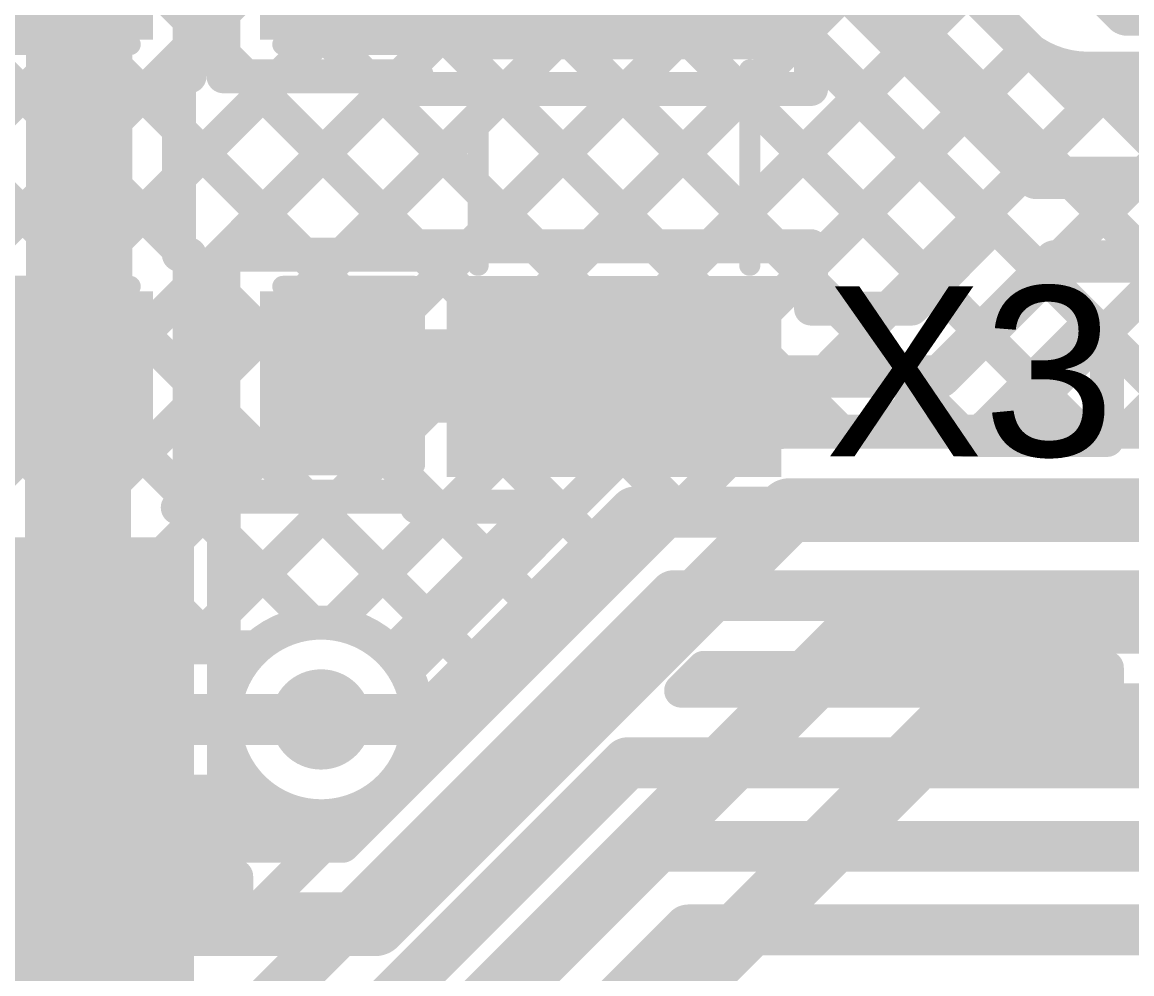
# Model space of a CAD drawing. Header units: millimetres. Extents: x 0 to 214, y 0 to 214.
# Drawn here: x 2.3806 to 2.642, y 2.8351 to 3.0592 of the extents above; entities that cross this region are included whole.
import ezdxf

# ---------------------------------------------------------------- set-up
doc = ezdxf.new("R2010")
doc.units = ezdxf.units.MM
doc.header["$MEASUREMENT"] = 0
for name, color, linetype in [('BottomLayer', 5, 'Continuous'), ('BottomSolder', 6, 'Continuous'), ('TopLayer', 1, 'Continuous'), ('TopOverlay', 2, 'Continuous'), ('TopPaste', 8, 'Continuous'), ('TopSolder', 216, 'Continuous'), ('ViaHoleLayer', 16, 'Continuous')]:
    doc.layers.add(name, color=color, linetype=linetype)
doc.styles.add('Arial', font='', dxfattribs={"height": 0.2})
doc.styles.get('Arial').set_extended_font_data('Arial')

# ---------------------------------------------------------------- blocks, each defined once
blk = doc.blocks.new('XC32M4_8_000_F18LJDT_4')
at = {"layer": 'TopLayer'}
for points in [[(-0.06889765, 0.05708665), (-0.01771655, 0.05708665), (-0.01771655, 0.00984255), (-0.06889765, 0.00984255)], [(0.01771655, 0.05708665), (0.06889765, 0.05708665), (0.06889765, 0.00984255), (0.01771655, 0.00984255)], [(-0.06889765, -0.00984245), (-0.01771655, -0.00984245), (-0.01771655, -0.05708655), (-0.06889765, -0.05708655)], [(0.01771655, -0.00984245), (0.06889765, -0.00984245), (0.06889765, -0.05708655), (0.01771655, -0.05708655)]]:
    blk.add_hatch(color=1, dxfattribs=at).paths.add_polyline_path(points)
at = {"layer": 'TopPaste'}
for points in [[(-0.06889765, 0.05708665), (-0.01771655, 0.05708665), (-0.01771655, 0.00984255), (-0.06889765, 0.00984255)], [(0.01771655, 0.05708665), (0.06889765, 0.05708665), (0.06889765, 0.00984255), (0.01771655, 0.00984255)], [(-0.06889765, -0.00984245), (-0.01771655, -0.00984245), (-0.01771655, -0.05708655), (-0.06889765, -0.05708655)], [(0.01771655, -0.00984245), (0.06889765, -0.00984245), (0.06889765, -0.05708655), (0.01771655, -0.05708655)]]:
    blk.add_hatch(color=8, dxfattribs=at).paths.add_polyline_path(points)
at = {"layer": 'TopSolder'}
for points in [[(-0.07289765, 0.06108665), (-0.01371655, 0.06108665), (-0.01371655, 0.00584255), (-0.07289765, 0.00584255)], [(0.01371655, 0.06108665), (0.07289765, 0.06108665), (0.07289765, 0.00584255), (0.01371655, 0.00584255)], [(-0.07289765, -0.00584245), (-0.01371655, -0.00584245), (-0.01371655, -0.06108655), (-0.07289765, -0.06108655)], [(0.01371655, -0.00584245), (0.07289765, -0.00584245), (0.07289765, -0.06108655), (0.01371655, -0.06108655)]]:
    blk.add_hatch(color=216, dxfattribs=at).paths.add_polyline_path(points)
at = {"layer": 'TopOverlay', "const_width": 0.005}
for points in [[(0.007, 0.051), (-0.007, 0.051)], [(-0.065, -0.003), (-0.065, 0.003)], [(0.065, -0.003), (0.065, 0.003)], [(0.007, -0.0509999), (-0.007, -0.0509999)]]:
    blk.add_lwpolyline(points, dxfattribs=at)
at = {"layer": 'TopOverlay'}
for points, const_width in [([(-0.00825, 0.051, 1), (-0.00575, 0.051, 1)], 0.0025), ([(0.00575, 0.051, 1), (0.00825, 0.051, 1)], 0.0025), ([(-0.06625, 0.003, 1), (-0.06375, 0.003, 1)], 0.0025), ([(0.06375, 0.003, 1), (0.06625, 0.003, 1)], 0.0025), ([(-0.06625, -0.003, 1), (-0.06375, -0.003, 1)], 0.0025), ([(0.06375, -0.003, 1), (0.06625, -0.003, 1)], 0.0025), ([(-0.00825, -0.0509999, 1), (-0.00575, -0.0509999, 1)], 0.0025), ([(0.00575, -0.0509999, 1), (0.00825, -0.0509999, 1)], 0.0025), ([(-0.06, -0.07, 1), (-0.066, -0.07, 1)], 0.01), ([(-0.0685, -0.07, 1), (-0.0635, -0.07, 1)], 0.005), ([(-0.0625, -0.07, 1), (-0.0575, -0.07, 1)], 0.005)]:
    blk.add_lwpolyline(points, format="xyb", close=True, dxfattribs=dict(at, const_width=const_width))
blk = doc.blocks.new('X321532768KGD2SI_21')
at = {"layer": 'TopLayer'}
for points in [[(-0.06889765, 0.03543305), (-0.02952755, 0.03543305), (-0.02952755, -0.03543305), (-0.06889765, -0.03543305)], [(0.02952755, 0.03543305), (0.06889765, 0.03543305), (0.06889765, -0.03543305), (0.02952755, -0.03543305)]]:
    blk.add_hatch(color=1, dxfattribs=at).paths.add_polyline_path(points)
at = {"layer": 'TopPaste'}
for points in [[(-0.06889765, 0.03543305), (-0.02952755, 0.03543305), (-0.02952755, -0.03543305), (-0.06889765, -0.03543305)], [(0.02952755, 0.03543305), (0.06889765, 0.03543305), (0.06889765, -0.03543305), (0.02952755, -0.03543305)]]:
    blk.add_hatch(color=8, dxfattribs=at).paths.add_polyline_path(points)
at = {"layer": 'TopSolder'}
for points in [[(-0.07289765, 0.03943305), (-0.02552755, 0.03943305), (-0.02552755, -0.03943305), (-0.07289765, -0.03943305)], [(0.02552755, 0.03943305), (0.07289765, 0.03943305), (0.07289765, -0.03943305), (0.02552755, -0.03943305)]]:
    blk.add_hatch(color=216, dxfattribs=at).paths.add_polyline_path(points)
at = {"layer": 'TopOverlay', "const_width": 0.005}
for points in [[(0.023, 0.032), (-0.023, 0.032)], [(0.023, -0.032), (-0.023, -0.032)]]:
    blk.add_lwpolyline(points, dxfattribs=at)
at = {"layer": 'TopOverlay', "const_width": 0.0025}
for points in [[(-0.02425, 0.032, 1), (-0.02175, 0.032, 1)], [(0.02175, 0.032, 1), (0.02425, 0.032, 1)], [(-0.02425, -0.032, 1), (-0.02175, -0.032, 1)], [(0.02175, -0.032, 1), (0.02425, -0.032, 1)]]:
    blk.add_lwpolyline(points, format="xyb", close=True, dxfattribs=at)
blk = doc.blocks.new('C__0603_101')
at = {"layer": 'TopLayer'}
for points in [[(-0.015, 0.0175), (-0.015, -0.0175), (-0.045, -0.0175), (-0.045, 0.0175)], [(0.045, 0.0175), (0.045, -0.0175), (0.015, -0.0175), (0.015, 0.0175)]]:
    blk.add_hatch(color=1, dxfattribs=at).paths.add_polyline_path(points)
at = {"layer": 'TopPaste'}
for points in [[(-0.015, 0.0175), (-0.015, -0.0175), (-0.045, -0.0175), (-0.045, 0.0175)], [(0.045, 0.0175), (0.045, -0.0175), (0.015, -0.0175), (0.015, 0.0175)]]:
    blk.add_hatch(color=8, dxfattribs=at).paths.add_polyline_path(points)
at = {"layer": 'TopSolder'}
for points in [[(-0.0126378, 0.0198622), (-0.0126378, -0.0198622), (-0.0473622, -0.0198622), (-0.0473622, 0.0198622)], [(0.0473622, 0.0198622), (0.0473622, -0.0198622), (0.0126378, -0.0198622), (0.0126378, 0.0198622)]]:
    blk.add_hatch(color=216, dxfattribs=at).paths.add_polyline_path(points)
at = {"layer": 'TopOverlay', "const_width": 0.005}
for points in [[(-0.049, 0.021), (-0.018, 0.021)], [(-0.049, -0.021), (-0.049, 0.021)], [(0.018, 0.021), (0.049, 0.021)], [(0.049, -0.021), (0.049, 0.021)], [(-0.049, -0.021), (-0.018, -0.021)], [(0.018, -0.021), (0.049, -0.021)]]:
    blk.add_lwpolyline(points, dxfattribs=at)
at = {"layer": 'TopOverlay', "const_width": 0.0025}
for points in [[(-0.05025, 0.021, 1), (-0.04775, 0.021, 1)], [(-0.05025, 0.021, 1), (-0.04775, 0.021, 1)], [(-0.01925, 0.021, 1), (-0.01675, 0.021, 1)], [(0.01675, 0.021, 1), (0.01925, 0.021, 1)], [(0.04775, 0.021, 1), (0.05025, 0.021, 1)], [(0.04775, 0.021, 1), (0.05025, 0.021, 1)], [(-0.05025, -0.021, 1), (-0.04775, -0.021, 1)], [(-0.05025, -0.021, 1), (-0.04775, -0.021, 1)], [(-0.01925, -0.021, 1), (-0.01675, -0.021, 1)], [(0.01675, -0.021, 1), (0.01925, -0.021, 1)], [(0.04775, -0.021, 1), (0.05025, -0.021, 1)], [(0.04775, -0.021, 1), (0.05025, -0.021, 1)]]:
    blk.add_lwpolyline(points, format="xyb", close=True, dxfattribs=at)
blk = doc.blocks.new('C__0603_266')
at = {"layer": 'TopLayer'}
for points in [[(-0.015, 0.0175), (-0.015, -0.0175), (-0.045, -0.0175), (-0.045, 0.0175)], [(0.045, 0.0175), (0.045, -0.0175), (0.015, -0.0175), (0.015, 0.0175)]]:
    blk.add_hatch(color=1, dxfattribs=at).paths.add_polyline_path(points)
at = {"layer": 'TopPaste'}
for points in [[(-0.015, 0.0175), (-0.015, -0.0175), (-0.045, -0.0175), (-0.045, 0.0175)], [(0.045, 0.0175), (0.045, -0.0175), (0.015, -0.0175), (0.015, 0.0175)]]:
    blk.add_hatch(color=8, dxfattribs=at).paths.add_polyline_path(points)
at = {"layer": 'TopSolder'}
for points in [[(-0.0126378, 0.0198622), (-0.0126378, -0.0198622), (-0.0473622, -0.0198622), (-0.0473622, 0.0198622)], [(0.0473622, 0.0198622), (0.0473622, -0.0198622), (0.0126378, -0.0198622), (0.0126378, 0.0198622)]]:
    blk.add_hatch(color=216, dxfattribs=at).paths.add_polyline_path(points)
at = {"layer": 'TopOverlay', "const_width": 0.005}
for points in [[(-0.049, -0.021), (-0.049, 0.021)], [(-0.049, 0.021), (-0.018, 0.021)], [(0.018, 0.021), (0.049, 0.021)], [(0.049, -0.021), (0.049, 0.021)], [(-0.049, -0.021), (-0.018, -0.021)], [(0.018, -0.021), (0.049, -0.021)]]:
    blk.add_lwpolyline(points, dxfattribs=at)
at = {"layer": 'TopOverlay', "const_width": 0.0025}
for points in [[(-0.05025, 0.021, 1), (-0.04775, 0.021, 1)], [(-0.05025, 0.021, 1), (-0.04775, 0.021, 1)], [(-0.01925, 0.021, 1), (-0.01675, 0.021, 1)], [(0.01675, 0.021, 1), (0.01925, 0.021, 1)], [(0.04775, 0.021, 1), (0.05025, 0.021, 1)], [(0.04775, 0.021, 1), (0.05025, 0.021, 1)], [(-0.05025, -0.021, 1), (-0.04775, -0.021, 1)], [(-0.05025, -0.021, 1), (-0.04775, -0.021, 1)], [(-0.01925, -0.021, 1), (-0.01675, -0.021, 1)], [(0.01675, -0.021, 1), (0.01925, -0.021, 1)], [(0.04775, -0.021, 1), (0.05025, -0.021, 1)], [(0.04775, -0.021, 1), (0.05025, -0.021, 1)]]:
    blk.add_lwpolyline(points, format="xyb", close=True, dxfattribs=at)

msp = doc.modelspace()

# ---------------------------------------------------------------- hatches: boundary and pattern name
at = {"layer": 'BottomLayer'}
h = msp.add_hatch(color=5, dxfattribs=at)
edge = h.paths.add_edge_path()
edge.add_arc((2.451, 2.895), 0.011811, 0, 360)
at = {"layer": 'BottomSolder'}
h = msp.add_hatch(color=6, dxfattribs=at)
edge = h.paths.add_edge_path()
edge.add_arc((2.451, 2.895), 0.0099055, 0, 360)
at = {"layer": 'TopLayer'}
h = msp.add_hatch(color=1, dxfattribs=at)
edge = h.paths.add_edge_path()
edge.add_arc((2.451, 2.895), 0.011811, 0, 360)
msp.add_hatch(color=1, dxfattribs=at).paths.add_polyline_path([(2.371, 2.739), (2.42, 2.739), (2.42, 2.847), (2.371, 2.847)])
at = {"layer": 'TopSolder'}
h = msp.add_hatch(color=216, dxfattribs=at)
edge = h.paths.add_edge_path()
edge.add_arc((2.451, 2.895), 0.0099055, 0, 360)
at = {"layer": 'ViaHoleLayer'}
h = msp.add_hatch(color=16, dxfattribs=at)
edge = h.paths.add_edge_path()
edge.add_arc((2.451, 2.895), 0.0059055, 0, 360)

# ---------------------------------------------------------------- linework, layer by layer
at = {"layer": 'BottomLayer'}
for points, const_width in [([(2.3634558, 2.912), (2.7154558, 3.264)], 0.008), ([(2.2503186, 2.912), (2.4453186, 3.107)], 0.008), ([(2.2786029, 2.912), (2.4736029, 3.107)], 0.008), ([(2.3068872, 2.912), (2.5018872, 3.107)], 0.008), ([(2.3351715, 2.912), (2.5301715, 3.107)], 0.008), ([(2.4292473, 3.107), (2.5734363, 2.962811)], 0.008), ([(2.4575316, 3.107), (2.6017206, 2.962811)], 0.008), ([(2.4858159, 3.107), (2.6300049, 2.962811)], 0.008), ([(2.5141002, 3.107), (2.6582892, 2.962811)], 0.008), ([(2.3917401, 2.912), (2.5857283, 3.1059882)], 0.008), ([(2.5431657, 3.1062188), (2.6865735, 2.962811)], 0.008), ([(2.4055378, 3.1024252), (2.5494525, 2.9585105)], 0.008), ([(2.3913957, 3.0882831), (2.5352579, 2.9444209)], 0.008), ([(2.4200244, 2.912), (2.5889619, 3.0809375)], 0.008), ([(2.5933013, 3.0769056), (2.6150101, 3.0551968)], 0.008), ([(2.3772535, 3.0741409), (2.5211157, 2.9302787)], 0.008), ([(2.4539307, 2.917622), (2.6032578, 3.0669491)], 0.008), ([(2.3631114, 3.0599988), (2.5069736, 2.9161366)], 0.008), ([(2.4708436, 2.9062506), (2.6175701, 3.0529771)], 0.008), ([(2.5543141, 2.9614368), (2.6411735, 3.0482962)], 0.008), ([(2.5839726, 2.962811), (2.6694578, 3.0482962)], 0.008), ([(2.6292503, 3.0484185), (2.7148578, 2.962811)], 0.008), ([(2.6316447, 3.0482962), (2.6954591, 3.0482962)], 0.008), ([(2.3489692, 3.0458566), (2.4928314, 2.9019944)], 0.008), ([(2.6122569, 2.962811), (2.6954591, 3.0460132)], 0.008), ([(2.6405412, 2.962811), (2.7210264, 3.0432962)], 0.008), ([(2.3348271, 3.0317145), (2.4488336, 2.9177079)], 0.008), ([(2.2889729, 3.021), (2.3979729, 2.912)], 0.008), ([(2.3171517, 3.0211055), (2.4262572, 2.912)], 0.008), ([(2.561311, 2.962811), (2.7193818, 2.962811)], 0.008), ([(2.4560818, 2.8652448), (2.5482295, 2.9573925)], 0.008), ([(2.4637448, 2.8467448), (2.561311, 2.944311)], 0.015), ([(2.561311, 2.944311), (3.220689, 2.944311)], 0.015), ([(2.468, 2.806), (2.58, 2.918)], 0.015), ([(2.58, 2.918), (3.194, 2.918)], 0.015), ([(2.2382099, 2.912), (2.4357901, 2.912)], 0.008), ([(2.466, 2.761), (2.601, 2.896)], 0.015), ([(2.601, 2.896), (3.1509999, 2.896)], 0.015), ([(2.223, 2.895), (2.451, 2.895)], 0.012), ([(2.4737079, 2.8928336), (2.4786893, 2.8878523)], 0.008), ([(2.2382099, 2.878), (2.4357901, 2.878)], 0.008), ([(2.3732692, 2.8652448), (2.3860244, 2.878)], 0.008), ([(2.3754043, 2.878), (2.3881595, 2.8652448)], 0.008), ([(2.4015535, 2.8652448), (2.4143087, 2.878)], 0.008), ([(2.4036886, 2.878), (2.4164438, 2.8652448)], 0.008), ([(2.4319729, 2.878), (2.4447281, 2.8652448)], 0.008), ([(2.4298378, 2.8652448), (2.4397494, 2.8751564)], 0.008), ([(1.9197175, 2.8652448), (2.4560818, 2.8652448)], 0.008), ([(1.9063724, 2.8467448), (2.4637448, 2.8467448)], 0.015)]:
    msp.add_lwpolyline(points, dxfattribs=dict(at, const_width=const_width))
for points, const_width in [([(2.6130101, 3.0551968, 1), (2.6170101, 3.0551968, 1)], 0.004), ([(2.6130101, 3.0551968, 1), (2.6170101, 3.0551968, 1)], 0.004), ([(2.6130277, 3.0551792, 1), (2.6170277, 3.0551792, 1)], 0.004), ([(2.6155701, 3.0529771, 1), (2.6195701, 3.0529771, 1)], 0.004), ([(2.6272503, 3.0484185, 1), (2.6312503, 3.0484185, 1)], 0.004), ([(2.6296447, 3.0482962, 1), (2.6336447, 3.0482962, 1)], 0.004), ([(2.6296447, 3.0482962, 1), (2.6336447, 3.0482962, 1)], 0.004), ([(2.6296447, 3.0482962, 1), (2.6336447, 3.0482962, 1)], 0.004), ([(2.6391735, 3.0482962, 1), (2.6431735, 3.0482962, 1)], 0.004), ([(2.5523141, 2.9614368, 1), (2.5563141, 2.9614368, 1)], 0.004), ([(2.559311, 2.962811, 1), (2.563311, 2.962811, 1)], 0.004), ([(2.559311, 2.962811, 1), (2.563311, 2.962811, 1)], 0.004), ([(2.559311, 2.962811, 1), (2.563311, 2.962811, 1)], 0.004), ([(2.5714363, 2.962811, 1), (2.5754363, 2.962811, 1)], 0.004), ([(2.5819726, 2.962811, 1), (2.5859726, 2.962811, 1)], 0.004), ([(2.5997206, 2.962811, 1), (2.6037206, 2.962811, 1)], 0.004), ([(2.6102569, 2.962811, 1), (2.6142569, 2.962811, 1)], 0.004), ([(2.6280049, 2.962811, 1), (2.6320049, 2.962811, 1)], 0.004), ([(2.6385412, 2.962811, 1), (2.6425412, 2.962811, 1)], 0.004), ([(2.5474525, 2.9585105, 1), (2.5514525, 2.9585105, 1)], 0.004), ([(2.5462295, 2.9573925, 1), (2.5502295, 2.9573925, 1)], 0.004), ([(2.5462295, 2.9573925, 1), (2.5502295, 2.9573925, 1)], 0.004), ([(2.5462295, 2.9573925, 1), (2.5502295, 2.9573925, 1)], 0.004), ([(2.557561, 2.944311, 1), (2.565061, 2.944311, 1)], 0.0075), ([(2.557561, 2.944311, 1), (2.565061, 2.944311, 1)], 0.0075), ([(2.5332579, 2.9444209, 1), (2.5372579, 2.9444209, 1)], 0.004), ([(2.5191157, 2.9302787, 1), (2.5231157, 2.9302787, 1)], 0.004), ([(2.57625, 2.918, 1), (2.58375, 2.918, 1)], 0.0075), ([(2.57625, 2.918, 1), (2.58375, 2.918, 1)], 0.0075), ([(2.4468336, 2.9177079, 1), (2.4508336, 2.9177079, 1)], 0.004), ([(2.4519307, 2.917622, 1), (2.4559307, 2.917622, 1)], 0.004), ([(2.5049736, 2.9161366, 1), (2.5089736, 2.9161366, 1)], 0.004), ([(2.3897401, 2.912, 1), (2.3937401, 2.912, 1)], 0.004), ([(2.3959729, 2.912, 1), (2.3999729, 2.912, 1)], 0.004), ([(2.4180244, 2.912, 1), (2.4220244, 2.912, 1)], 0.004), ([(2.4242572, 2.912, 1), (2.4282572, 2.912, 1)], 0.004), ([(2.4337901, 2.912, 1), (2.4377901, 2.912, 1)], 0.004), ([(2.4337901, 2.912, 1), (2.4377901, 2.912, 1)], 0.004), ([(2.4688436, 2.9062506, 1), (2.4728436, 2.9062506, 1)], 0.004), ([(2.4908314, 2.9019944, 1), (2.4948314, 2.9019944, 1)], 0.004), ([(2.59725, 2.896, 1), (2.60475, 2.896, 1)], 0.0075), ([(2.59725, 2.896, 1), (2.60475, 2.896, 1)], 0.0075), ([(2.448, 2.895, 1), (2.454, 2.895, 1)], 0.006), ([(2.4717079, 2.8928336, 1), (2.4757079, 2.8928336, 1)], 0.004), ([(2.471811, 2.895, 1), (2.475811, 2.895, 1)], 0.004), ([(2.471811, 2.895, 1), (2.475811, 2.895, 1)], 0.004), ([(2.4766893, 2.8878523, 1), (2.4806893, 2.8878523, 1)], 0.004), ([(2.3840244, 2.878, 1), (2.3880244, 2.878, 1)], 0.004), ([(2.4016886, 2.878, 1), (2.4056886, 2.878, 1)], 0.004), ([(2.4123087, 2.878, 1), (2.4163087, 2.878, 1)], 0.004), ([(2.4299729, 2.878, 1), (2.4339729, 2.878, 1)], 0.004), ([(2.4337901, 2.878, 1), (2.4377901, 2.878, 1)], 0.004), ([(2.4337901, 2.878, 1), (2.4377901, 2.878, 1)], 0.004), ([(2.4377494, 2.8751564, 1), (2.4417494, 2.8751564, 1)], 0.004), ([(2.3861595, 2.8652448, 1), (2.3901595, 2.8652448, 1)], 0.004), ([(2.3995535, 2.8652448, 1), (2.4035535, 2.8652448, 1)], 0.004), ([(2.4144438, 2.8652448, 1), (2.4184438, 2.8652448, 1)], 0.004), ([(2.4278378, 2.8652448, 1), (2.4318378, 2.8652448, 1)], 0.004), ([(2.4427281, 2.8652448, 1), (2.4467281, 2.8652448, 1)], 0.004), ([(2.4540818, 2.8652448, 1), (2.4580818, 2.8652448, 1)], 0.004), ([(2.4540818, 2.8652448, 1), (2.4580818, 2.8652448, 1)], 0.004), ([(2.4599948, 2.8467448, 1), (2.4674948, 2.8467448, 1)], 0.0075), ([(2.4599948, 2.8467448, 1), (2.4674948, 2.8467448, 1)], 0.0075)]:
    msp.add_lwpolyline(points, format="xyb", close=True, dxfattribs=dict(at, const_width=const_width))
at = {"layer": 'BottomLayer', "const_width": 0.008}
for points in [[(2.6316447, 3.0482962, -0.1991881979975665), (2.6150101, 3.0551968)], [(2.6316447, 3.0482962, -0.198912367379658), (2.6150277, 3.0551792)], [(2.5482295, 2.9573925, -0.198912367379658), (2.561311, 2.962811)], [(2.5482295, 2.9573925, -0.198912367379658), (2.561311, 2.962811)], [(2.4357901, 2.912, -0.6482855780951129), (2.473811, 2.895)], [(2.473811, 2.895, -0.6482855780951129), (2.4357901, 2.878)]]:
    msp.add_lwpolyline(points, format="xyb", dxfattribs=at)
at = {"layer": 'TopLayer'}
for points, const_width in [([(2.542, 3.1287404), (2.6284718, 3.0422686)], 0.008), ([(2.42, 3.0465), (2.42, 3.1035)], 0.008), ([(2.428, 3.0465), (2.428, 3.1035)], 0.008), ([(2.607, 3.096), (2.6409519, 3.0620481)], 0.012), ([(2.394, 2.976), (2.394, 3.075)], 0.025), ([(2.57, 3.072), (2.6194165, 3.0225835)], 0.01), ([(2.6409519, 3.0620481), (2.6706559, 3.0620481)], 0.012), ([(2.42, 3.0533971), (2.428, 3.0613971)], 0.008), ([(2.42, 3.0596787), (2.428, 3.0516787)], 0.008), ([(2.5664331, 3.0529395), (2.6080889, 3.0112837)], 0.008), ([(2.5664331, 3.0435275), (2.5664331, 3.0529395)], 0.008), ([(2.428, 3.0516787), (2.4331787, 3.0465)], 0.008), ([(2.4175, 3.0226128), (2.4413872, 3.0465)], 0.008), ([(2.4175, 3.0045), (2.4175, 3.0465)], 0.008), ([(2.42, 2.9968285), (2.4696715, 3.0465)], 0.008), ([(2.428, 3.0465), (2.4735669, 3.0465)], 0.008), ([(2.4331787, 3.0465), (2.4735669, 3.0061118)], 0.008), ([(2.461463, 3.0465), (2.5014905, 3.0064725)], 0.008), ([(2.4559558, 3.0045), (2.4949833, 3.0435275)], 0.008), ([(2.4735669, 3.0435275), (2.5664331, 3.0435275)], 0.008), ([(2.4862126, 3.0064725), (2.5232676, 3.0435275)], 0.008), ([(2.4927198, 3.0435275), (2.5297748, 3.0064725)], 0.008), ([(2.5144969, 3.0064725), (2.5515519, 3.0435275)], 0.008), ([(2.5210041, 3.0435275), (2.5580591, 3.0064725)], 0.008), ([(2.5492884, 3.0435275), (2.5955943, 2.9972217)], 0.008), ([(2.6284718, 3.0422686), (2.6707504, 3.0422686)], 0.008), ([(2.5427812, 3.0064725), (2.5778406, 3.0415319)], 0.008), ([(2.4175, 3.0338944), (2.4468944, 3.0045)], 0.008), ([(2.5664331, 3.0018401), (2.5919828, 3.0273898)], 0.008), ([(2.6194165, 3.0225835), (2.6707504, 3.0225835)], 0.01), ([(2.5846647, 2.9917874), (2.6061249, 3.0132476)], 0.008), ([(2.59016, 2.9917874), (2.6088988, 3.0105262)], 0.008), ([(2.4735669, 3.0064725), (2.5664331, 3.0064725)], 0.008), ([(2.5664331, 2.9917874), (2.5664331, 3.0064725)], 0.008), ([(2.42, 2.9475), (2.42, 3.0045)], 0.008), ([(2.42, 3.0031101), (2.428, 2.9951101)], 0.008), ([(2.428, 3.0045), (2.4735669, 3.0045)], 0.008), ([(2.428, 2.9475), (2.428, 3.0045)], 0.008), ([(2.5967874, 2.9757874), (2.6238985, 3.0028985)], 0.01), ([(2.6238985, 3.0028985), (2.6707504, 3.0028985)], 0.01), ([(2.5664331, 2.9980985), (2.5727442, 2.9917874)], 0.008), ([(2.5664331, 2.9917874), (2.59016, 2.9917874)], 0.008), ([(2.608115, 2.9644876), (2.6305259, 2.9868985)], 0.008), ([(2.6305259, 2.9868985), (2.6361283, 2.9868985)], 0.008), ([(2.197, 2.976), (2.394, 2.976)], 0.025), ([(2.3937323, 2.9757323), (2.394, 2.976)], 0.025), ([(2.3937323, 2.9085748), (2.3937323, 2.9757323)], 0.025), ([(2.6102893, 2.9608434), (2.6361283, 2.9866824)], 0.008), ([(2.6361283, 2.9804339), (2.6361283, 2.985993)], 0.008), ([(2.454, 2.976), (2.4541063, 2.9758937)], 0.022), ([(2.4541063, 2.9758937), (2.5198937, 2.9758937)], 0.022), ([(2.6361283, 2.9663079), (2.6361283, 2.9804339)], 0.008), ([(2.6361283, 2.9663079), (2.6361283, 2.9804339)], 0.008), ([(2.42, 2.9685442), (2.428, 2.9765442)], 0.008), ([(2.52, 2.9757874), (2.5967874, 2.9757874)], 0.01), ([(2.42, 2.9748258), (2.428, 2.9668258)], 0.008), ([(2.6182217, 2.9745943), (2.6319725, 2.9608434)], 0.008), ([(2.6361283, 2.9608434), (2.6361283, 2.9663079)], 0.008), ([(2.6025038, 2.9608434), (2.6361283, 2.9608434)], 0.008), ([(2.4190415, 2.9475), (2.4216438, 2.9448977)], 0.008), ([(2.4246378, 2.9448977), (2.428, 2.9482599)], 0.008), ([(2.428, 2.9475), (2.4735669, 2.9475)], 0.008), ([(2.4280867, 2.9200623), (2.4555244, 2.9475)], 0.008), ([(2.4473258, 2.9475), (2.4758921, 2.9189337)], 0.008), ([(2.4172323, 2.9448977), (2.4280867, 2.9448977)], 0.008), ([(2.4216438, 2.9448977), (2.4280867, 2.9384548)], 0.008), ([(2.4280867, 2.8717165), (2.4280867, 2.9448977)], 0.008), ([(2.4539307, 2.917622), (2.481411, 2.9451023)], 0.008), ([(2.4689584, 2.912), (2.5020607, 2.9451023)], 0.008), ([(2.4735669, 2.9451023), (2.5020607, 2.9451023)], 0.008), ([(2.476, 2.895), (2.5248434, 2.9438434)], 0.012), ([(2.4780078, 2.9451023), (2.4900343, 2.9330759)], 0.008), ([(2.5248434, 2.9438434), (2.6707504, 2.9438434)], 0.012), ([(2.4280867, 2.9384548), (2.4488336, 2.9177079)], 0.008), ([(2.4338778, 2.8238778), (2.5341583, 2.9241583)], 0.012), ([(2.5341583, 2.9241583), (2.6707504, 2.9241583)], 0.012), ([(2.3934646, 2.9083071), (2.3937323, 2.9085748)], 0.025), ([(2.4280867, 2.9101705), (2.4314703, 2.9067869)], 0.008), ([(2.5358298, 2.9017882), (2.5411999, 2.9071583)], 0.008), ([(2.5411999, 2.9071583), (2.6361283, 2.9071583)], 0.008), ([(2.5442361, 2.9071583), (2.5496062, 2.9017882)], 0.008), ([(2.5512341, 2.9017882), (2.5566042, 2.9071583)], 0.008), ([(2.5725204, 2.9071583), (2.5778905, 2.9017882)], 0.008), ([(2.5795184, 2.9017882), (2.5848885, 2.9071583)], 0.008), ([(2.6008047, 2.9071583), (2.6061748, 2.9017882)], 0.008), ([(2.6078027, 2.9017882), (2.6131728, 2.9071583)], 0.008), ([(2.629089, 2.9071583), (2.6344591, 2.9017882)], 0.008), ([(2.6361283, 2.9017882), (2.6361283, 2.9071583)], 0.008), ([(2.5358298, 2.9017882), (2.6361283, 2.9017882)], 0.008), ([(2.451, 2.895), (2.476, 2.895)], 0.012), ([(2.4550001, 2.8166101), (2.5231782, 2.8847882)], 0.012), ([(2.5231782, 2.8847882), (2.6707504, 2.8847882)], 0.012), ([(2.4280867, 2.8818862), (2.4479657, 2.8620073)], 0.008), ([(2.4228765, 2.8582835), (2.4397494, 2.8751564)], 0.008), ([(2.3611576, 2.8717165), (2.4280867, 2.8717165)], 0.008), ([(2.3663079, 2.8582835), (2.3797409, 2.8717165)], 0.008), ([(2.3816878, 2.8717165), (2.3951208, 2.8582835)], 0.008), ([(2.3945922, 2.8582835), (2.4080252, 2.8717165)], 0.008), ([(2.4099721, 2.8717165), (2.4234051, 2.8582835)], 0.008), ([(2.431, 2.8450416), (2.4599964, 2.874038)], 0.008), ([(2.4740001, 2.8087401), (2.5303632, 2.8651032)], 0.012), ([(2.5303632, 2.8651032), (2.6707504, 2.8651032)], 0.012), ([(2.363, 2.8582835), (2.4280867, 2.8582835)], 0.008), ([(2.431, 2.8450416), (2.431, 2.858)], 0.008), ([(2.431, 2.8506886), (2.4338235, 2.8478651)], 0.008), ([(2.4930001, 2.8008701), (2.5375482, 2.8454182)], 0.012), ([(2.5375482, 2.8454182), (2.6707504, 2.8454182)], 0.012)]:
    msp.add_lwpolyline(points, dxfattribs=dict(at, const_width=const_width))
for points, const_width in [([(2.6379519, 3.0620481, 1), (2.6439519, 3.0620481, 1)], 0.006), ([(2.6379519, 3.0620481, 1), (2.6439519, 3.0620481, 1)], 0.006), ([(2.426, 3.0613971, 1), (2.43, 3.0613971, 1)], 0.004), ([(2.418, 3.0596787, 1), (2.422, 3.0596787, 1)], 0.004), ([(2.418, 3.0533971, 1), (2.422, 3.0533971, 1)], 0.004), ([(2.5644331, 3.0529395, 1), (2.5684331, 3.0529395, 1)], 0.004), ([(2.5644331, 3.0529395, 1), (2.5684331, 3.0529395, 1)], 0.004), ([(2.426, 3.0516787, 1), (2.43, 3.0516787, 1)], 0.004), ([(2.426, 3.0516787, 1), (2.43, 3.0516787, 1)], 0.004), ([(2.4155, 3.0465, 1), (2.4195, 3.0465, 1)], 0.004), ([(2.418, 3.0465, 1), (2.422, 3.0465, 1)], 0.004), ([(2.426, 3.0465, 1), (2.43, 3.0465, 1)], 0.004), ([(2.426, 3.0465, 1), (2.43, 3.0465, 1)], 0.004), ([(2.4311787, 3.0465, 1), (2.4351787, 3.0465, 1)], 0.004), ([(2.4311787, 3.0465, 1), (2.4351787, 3.0465, 1)], 0.004), ([(2.4393872, 3.0465, 1), (2.4433872, 3.0465, 1)], 0.004), ([(2.459463, 3.0465, 1), (2.463463, 3.0465, 1)], 0.004), ([(2.4676715, 3.0465, 1), (2.4716715, 3.0465, 1)], 0.004), ([(2.4715669, 3.0465, 1), (2.4755669, 3.0465, 1)], 0.004), ([(2.4715669, 3.0435275, 1), (2.4755669, 3.0435275, 1)], 0.004), ([(2.4907198, 3.0435275, 1), (2.4947198, 3.0435275, 1)], 0.004), ([(2.4929833, 3.0435275, 1), (2.4969833, 3.0435275, 1)], 0.004), ([(2.5190041, 3.0435275, 1), (2.5230041, 3.0435275, 1)], 0.004), ([(2.5212676, 3.0435275, 1), (2.5252676, 3.0435275, 1)], 0.004), ([(2.5472884, 3.0435275, 1), (2.5512884, 3.0435275, 1)], 0.004), ([(2.5495519, 3.0435275, 1), (2.5535519, 3.0435275, 1)], 0.004), ([(2.5644331, 3.0435275, 1), (2.5684331, 3.0435275, 1)], 0.004), ([(2.5644331, 3.0435275, 1), (2.5684331, 3.0435275, 1)], 0.004), ([(2.6264718, 3.0422686, 1), (2.6304718, 3.0422686, 1)], 0.004), ([(2.6264718, 3.0422686, 1), (2.6304718, 3.0422686, 1)], 0.004), ([(2.5758406, 3.0415319, 1), (2.5798406, 3.0415319, 1)], 0.004), ([(2.4155, 3.0338944, 1), (2.4195, 3.0338944, 1)], 0.004), ([(2.5899828, 3.0273898, 1), (2.5939828, 3.0273898, 1)], 0.004), ([(2.6169165, 3.0225835, 1), (2.6219165, 3.0225835, 1)], 0.005), ([(2.6169165, 3.0225835, 1), (2.6219165, 3.0225835, 1)], 0.005), ([(2.4155, 3.0226128, 1), (2.4195, 3.0226128, 1)], 0.004), ([(2.6041249, 3.0132476, 1), (2.6081249, 3.0132476, 1)], 0.004), ([(2.6060889, 3.0112837, 1), (2.6100889, 3.0112837, 1)], 0.004), ([(2.6068988, 3.0105262, 1), (2.6108988, 3.0105262, 1)], 0.004), ([(2.4715669, 3.0064725, 1), (2.4755669, 3.0064725, 1)], 0.004), ([(2.4715669, 3.0061118, 1), (2.4755669, 3.0061118, 1)], 0.004), ([(2.4842126, 3.0064725, 1), (2.4882126, 3.0064725, 1)], 0.004), ([(2.4994905, 3.0064725, 1), (2.5034905, 3.0064725, 1)], 0.004), ([(2.5124969, 3.0064725, 1), (2.5164969, 3.0064725, 1)], 0.004), ([(2.5277748, 3.0064725, 1), (2.5317748, 3.0064725, 1)], 0.004), ([(2.5407812, 3.0064725, 1), (2.5447812, 3.0064725, 1)], 0.004), ([(2.5560591, 3.0064725, 1), (2.5600591, 3.0064725, 1)], 0.004), ([(2.5644331, 3.0064725, 1), (2.5684331, 3.0064725, 1)], 0.004), ([(2.5644331, 3.0064725, 1), (2.5684331, 3.0064725, 1)], 0.004), ([(2.4155, 3.0045, 1), (2.4195, 3.0045, 1)], 0.004), ([(2.418, 3.0045, 1), (2.422, 3.0045, 1)], 0.004), ([(2.418, 3.0031101, 1), (2.422, 3.0031101, 1)], 0.004), ([(2.426, 3.0045, 1), (2.43, 3.0045, 1)], 0.004), ([(2.426, 3.0045, 1), (2.43, 3.0045, 1)], 0.004), ([(2.4448944, 3.0045, 1), (2.4488944, 3.0045, 1)], 0.004), ([(2.4539558, 3.0045, 1), (2.4579558, 3.0045, 1)], 0.004), ([(2.4715669, 3.0045, 1), (2.4755669, 3.0045, 1)], 0.004), ([(2.6213985, 3.0028985, 1), (2.6263985, 3.0028985, 1)], 0.005), ([(2.6213985, 3.0028985, 1), (2.6263985, 3.0028985, 1)], 0.005), ([(2.5644331, 3.0018401, 1), (2.5684331, 3.0018401, 1)], 0.004), ([(2.5644331, 2.9980985, 1), (2.5684331, 2.9980985, 1)], 0.004), ([(2.5935943, 2.9972217, 1), (2.5975943, 2.9972217, 1)], 0.004), ([(2.418, 2.9968285, 1), (2.422, 2.9968285, 1)], 0.004), ([(2.426, 2.9951101, 1), (2.43, 2.9951101, 1)], 0.004), ([(2.5644331, 2.9917874, 1), (2.5684331, 2.9917874, 1)], 0.004), ([(2.5644331, 2.9917874, 1), (2.5684331, 2.9917874, 1)], 0.004), ([(2.5707442, 2.9917874, 1), (2.5747442, 2.9917874, 1)], 0.004), ([(2.5826647, 2.9917874, 1), (2.5866647, 2.9917874, 1)], 0.004), ([(2.58816, 2.9917874, 1), (2.59216, 2.9917874, 1)], 0.004), ([(2.58816, 2.9917874, 1), (2.59216, 2.9917874, 1)], 0.004), ([(2.6285259, 2.9868985, 1), (2.6325259, 2.9868985, 1)], 0.004), ([(2.6285259, 2.9868985, 1), (2.6325259, 2.9868985, 1)], 0.004), ([(2.6341283, 2.9868985, 1), (2.6381283, 2.9868985, 1)], 0.004), ([(2.3874823, 2.9757323, 1), (2.3999823, 2.9757323, 1)], 0.0125), ([(2.3874823, 2.9757323, 1), (2.3999823, 2.9757323, 1)], 0.0125), ([(2.38775, 2.976, 1), (2.40025, 2.976, 1)], 0.0125), ([(2.38775, 2.976, 1), (2.40025, 2.976, 1)], 0.0125), ([(2.38775, 2.976, 1), (2.40025, 2.976, 1)], 0.0125), ([(2.6341283, 2.9866824, 1), (2.6381283, 2.9866824, 1)], 0.004), ([(2.6341283, 2.985993, 1), (2.6381283, 2.985993, 1)], 0.004), ([(2.4485, 2.976, 1), (2.4595, 2.976, 1)], 0.011), ([(2.4486063, 2.9758937, 1), (2.4596063, 2.9758937, 1)], 0.011), ([(2.4486063, 2.9758937, 1), (2.4596063, 2.9758937, 1)], 0.011), ([(2.5143937, 2.9758937, 1), (2.5253937, 2.9758937, 1)], 0.011), ([(2.6341283, 2.9804339, 1), (2.6381283, 2.9804339, 1)], 0.004), ([(2.6341283, 2.9804339, 1), (2.6381283, 2.9804339, 1)], 0.004), ([(2.6341283, 2.9804339, 1), (2.6381283, 2.9804339, 1)], 0.004), ([(2.426, 2.9765442, 1), (2.43, 2.9765442, 1)], 0.004), ([(2.5175, 2.9757874, 1), (2.5225, 2.9757874, 1)], 0.005), ([(2.5942874, 2.9757874, 1), (2.5992874, 2.9757874, 1)], 0.005), ([(2.5942874, 2.9757874, 1), (2.5992874, 2.9757874, 1)], 0.005), ([(2.418, 2.9748258, 1), (2.422, 2.9748258, 1)], 0.004), ([(2.6162217, 2.9745943, 1), (2.6202217, 2.9745943, 1)], 0.004), ([(2.418, 2.9685442, 1), (2.422, 2.9685442, 1)], 0.004), ([(2.426, 2.9668258, 1), (2.43, 2.9668258, 1)], 0.004), ([(2.6341283, 2.9663079, 1), (2.6381283, 2.9663079, 1)], 0.004), ([(2.6341283, 2.9663079, 1), (2.6381283, 2.9663079, 1)], 0.004), ([(2.6341283, 2.9663079, 1), (2.6381283, 2.9663079, 1)], 0.004), ([(2.6061011, 2.9644737, 1), (2.6101011, 2.9644737, 1)], 0.004), ([(2.606115, 2.9644876, 1), (2.610115, 2.9644876, 1)], 0.004), ([(2.606115, 2.9644876, 1), (2.610115, 2.9644876, 1)], 0.004), ([(2.6005038, 2.9608434, 1), (2.6045038, 2.9608434, 1)], 0.004), ([(2.6005038, 2.9608434, 1), (2.6045038, 2.9608434, 1)], 0.004), ([(2.6005038, 2.9608434, 1), (2.6045038, 2.9608434, 1)], 0.004), ([(2.6082893, 2.9608434, 1), (2.6122893, 2.9608434, 1)], 0.004), ([(2.6299725, 2.9608434, 1), (2.6339725, 2.9608434, 1)], 0.004), ([(2.6341283, 2.9608434, 1), (2.6381283, 2.9608434, 1)], 0.004), ([(2.6341283, 2.9608434, 1), (2.6381283, 2.9608434, 1)], 0.004), ([(2.4170415, 2.9475, 1), (2.4210415, 2.9475, 1)], 0.004), ([(2.418, 2.9475, 1), (2.422, 2.9475, 1)], 0.004), ([(2.426, 2.9482599, 1), (2.43, 2.9482599, 1)], 0.004), ([(2.426, 2.9475, 1), (2.43, 2.9475, 1)], 0.004), ([(2.426, 2.9475, 1), (2.43, 2.9475, 1)], 0.004), ([(2.4453258, 2.9475, 1), (2.4493258, 2.9475, 1)], 0.004), ([(2.4535244, 2.9475, 1), (2.4575244, 2.9475, 1)], 0.004), ([(2.4715669, 2.9475, 1), (2.4755669, 2.9475, 1)], 0.004), ([(2.4152323, 2.9448977, 1), (2.4192323, 2.9448977, 1)], 0.004), ([(2.4196438, 2.9448977, 1), (2.4236438, 2.9448977, 1)], 0.004), ([(2.4196438, 2.9448977, 1), (2.4236438, 2.9448977, 1)], 0.004), ([(2.4226378, 2.9448977, 1), (2.4266378, 2.9448977, 1)], 0.004), ([(2.4260867, 2.9448977, 1), (2.4300867, 2.9448977, 1)], 0.004), ([(2.4260867, 2.9448977, 1), (2.4300867, 2.9448977, 1)], 0.004), ([(2.4715669, 2.9451023, 1), (2.4755669, 2.9451023, 1)], 0.004), ([(2.4760078, 2.9451023, 1), (2.4800078, 2.9451023, 1)], 0.004), ([(2.479411, 2.9451023, 1), (2.483411, 2.9451023, 1)], 0.004), ([(2.5000607, 2.9451023, 1), (2.5040607, 2.9451023, 1)], 0.004), ([(2.5000607, 2.9451023, 1), (2.5040607, 2.9451023, 1)], 0.004), ([(2.5218434, 2.9438434, 1), (2.5278434, 2.9438434, 1)], 0.006), ([(2.5218434, 2.9438434, 1), (2.5278434, 2.9438434, 1)], 0.006), ([(2.4260867, 2.9384548, 1), (2.4300867, 2.9384548, 1)], 0.004), ([(2.4260867, 2.9384548, 1), (2.4300867, 2.9384548, 1)], 0.004), ([(2.4880343, 2.9330759, 1), (2.4920343, 2.9330759, 1)], 0.004), ([(2.5311583, 2.9241583, 1), (2.5371583, 2.9241583, 1)], 0.006), ([(2.5311583, 2.9241583, 1), (2.5371583, 2.9241583, 1)], 0.006), ([(2.4260867, 2.9200623, 1), (2.4300867, 2.9200623, 1)], 0.004), ([(2.4738921, 2.9189337, 1), (2.4778921, 2.9189337, 1)], 0.004), ([(2.3872146, 2.9083071, 1), (2.3997146, 2.9083071, 1)], 0.0125), ([(2.3874823, 2.9085748, 1), (2.3999823, 2.9085748, 1)], 0.0125), ([(2.3874823, 2.9085748, 1), (2.3999823, 2.9085748, 1)], 0.0125), ([(2.4468336, 2.9177079, 1), (2.4508336, 2.9177079, 1)], 0.004), ([(2.4519307, 2.917622, 1), (2.4559307, 2.917622, 1)], 0.004), ([(2.4642099, 2.912, 1), (2.4682099, 2.912, 1)], 0.004), ([(2.4669584, 2.912, 1), (2.4709584, 2.912, 1)], 0.004), ([(2.4260867, 2.9101705, 1), (2.4300867, 2.9101705, 1)], 0.004), ([(2.4294703, 2.9067869, 1), (2.4334703, 2.9067869, 1)], 0.004), ([(2.5391999, 2.9071583, 1), (2.5431999, 2.9071583, 1)], 0.004), ([(2.5391999, 2.9071583, 1), (2.5431999, 2.9071583, 1)], 0.004), ([(2.5422361, 2.9071583, 1), (2.5462361, 2.9071583, 1)], 0.004), ([(2.5546042, 2.9071583, 1), (2.5586042, 2.9071583, 1)], 0.004), ([(2.5705204, 2.9071583, 1), (2.5745204, 2.9071583, 1)], 0.004), ([(2.5828885, 2.9071583, 1), (2.5868885, 2.9071583, 1)], 0.004), ([(2.5988047, 2.9071583, 1), (2.6028047, 2.9071583, 1)], 0.004), ([(2.6111728, 2.9071583, 1), (2.6151728, 2.9071583, 1)], 0.004), ([(2.627089, 2.9071583, 1), (2.631089, 2.9071583, 1)], 0.004), ([(2.6341283, 2.9071583, 1), (2.6381283, 2.9071583, 1)], 0.004), ([(2.6341283, 2.9071583, 1), (2.6381283, 2.9071583, 1)], 0.004), ([(2.5338298, 2.9017882, 1), (2.5378298, 2.9017882, 1)], 0.004), ([(2.5338298, 2.9017882, 1), (2.5378298, 2.9017882, 1)], 0.004), ([(2.5476062, 2.9017882, 1), (2.5516062, 2.9017882, 1)], 0.004), ([(2.5492341, 2.9017882, 1), (2.5532341, 2.9017882, 1)], 0.004), ([(2.5758905, 2.9017882, 1), (2.5798905, 2.9017882, 1)], 0.004), ([(2.5775184, 2.9017882, 1), (2.5815184, 2.9017882, 1)], 0.004), ([(2.6041748, 2.9017882, 1), (2.6081748, 2.9017882, 1)], 0.004), ([(2.6058027, 2.9017882, 1), (2.6098027, 2.9017882, 1)], 0.004), ([(2.6324591, 2.9017882, 1), (2.6364591, 2.9017882, 1)], 0.004), ([(2.6341283, 2.9017882, 1), (2.6381283, 2.9017882, 1)], 0.004), ([(2.6341283, 2.9017882, 1), (2.6381283, 2.9017882, 1)], 0.004), ([(2.448, 2.895, 1), (2.454, 2.895, 1)], 0.006), ([(2.473, 2.895, 1), (2.479, 2.895, 1)], 0.006), ([(2.473, 2.895, 1), (2.479, 2.895, 1)], 0.006), ([(2.5201782, 2.8847882, 1), (2.5261782, 2.8847882, 1)], 0.006), ([(2.5201782, 2.8847882, 1), (2.5261782, 2.8847882, 1)], 0.006), ([(2.4260867, 2.8818862, 1), (2.4300867, 2.8818862, 1)], 0.004), ([(2.4377494, 2.8751564, 1), (2.4417494, 2.8751564, 1)], 0.004), ([(2.3777409, 2.8717165, 1), (2.3817409, 2.8717165, 1)], 0.004), ([(2.3796878, 2.8717165, 1), (2.3836878, 2.8717165, 1)], 0.004), ([(2.4060252, 2.8717165, 1), (2.4100252, 2.8717165, 1)], 0.004), ([(2.4079721, 2.8717165, 1), (2.4119721, 2.8717165, 1)], 0.004), ([(2.4260867, 2.8717165, 1), (2.4300867, 2.8717165, 1)], 0.004), ([(2.4260867, 2.8717165, 1), (2.4300867, 2.8717165, 1)], 0.004), ([(2.4579964, 2.874038, 1), (2.4619964, 2.874038, 1)], 0.004), ([(2.4579964, 2.874038, 1), (2.4619964, 2.874038, 1)], 0.004), ([(2.5273632, 2.8651032, 1), (2.5333632, 2.8651032, 1)], 0.006), ([(2.5273632, 2.8651032, 1), (2.5333632, 2.8651032, 1)], 0.006), ([(2.4459657, 2.8620073, 1), (2.4499657, 2.8620073, 1)], 0.004), ([(2.3925922, 2.8582835, 1), (2.3965922, 2.8582835, 1)], 0.004), ([(2.3931208, 2.8582835, 1), (2.3971208, 2.8582835, 1)], 0.004), ([(2.4208765, 2.8582835, 1), (2.4248765, 2.8582835, 1)], 0.004), ([(2.4214051, 2.8582835, 1), (2.4254051, 2.8582835, 1)], 0.004), ([(2.4260867, 2.8582835, 1), (2.4300867, 2.8582835, 1)], 0.004), ([(2.429, 2.858, 1), (2.433, 2.858, 1)], 0.004), ([(2.429, 2.8506886, 1), (2.433, 2.8506886, 1)], 0.004), ([(2.4318235, 2.8478651, 1), (2.4358235, 2.8478651, 1)], 0.004), ([(2.5345482, 2.8454182, 1), (2.5405482, 2.8454182, 1)], 0.006), ([(2.5345482, 2.8454182, 1), (2.5405482, 2.8454182, 1)], 0.006), ([(2.429, 2.8450416, 1), (2.433, 2.8450416, 1)], 0.004), ([(2.429, 2.8450416, 1), (2.433, 2.8450416, 1)], 0.004)]:
    msp.add_lwpolyline(points, format="xyb", close=True, dxfattribs=dict(at, const_width=const_width))
at = {"layer": 'TopLayer', "const_width": 0.008}
for points in [[(2.608115, 2.9644876, -0.105710475627234), (2.6025038, 2.9608434)], [(2.6081011, 2.9644737, -0.1054006279755824), (2.6025038, 2.9608434)], [(2.4599964, 2.874038, -1.823641717883074), (2.4662099, 2.912)]]:
    msp.add_lwpolyline(points, format="xyb", dxfattribs=at)

# ---------------------------------------------------------------- block references
for name, p in [('C__0603_266', (2.424, 3.075)), ('C__0603_101', (2.424, 2.976))]:
    msp.add_blockref(name, p)
at = {"rotation": 270}
for name, p in [('X321532768KGD2SI_21', (2.52, 3.025)), ('XC32M4_8_000_F18LJDT_4', (2.36, 2.865))]:
    msp.add_blockref(name, p, dxfattribs=at)

# ---------------------------------------------------------------- texts
at = {"layer": 'TopOverlay', "style": 'Arial'}
msp.add_text('X3', height=0.04, dxfattribs=at).set_placement((2.5696775, 2.9570065))

doc.saveas('drawing.dxf')
